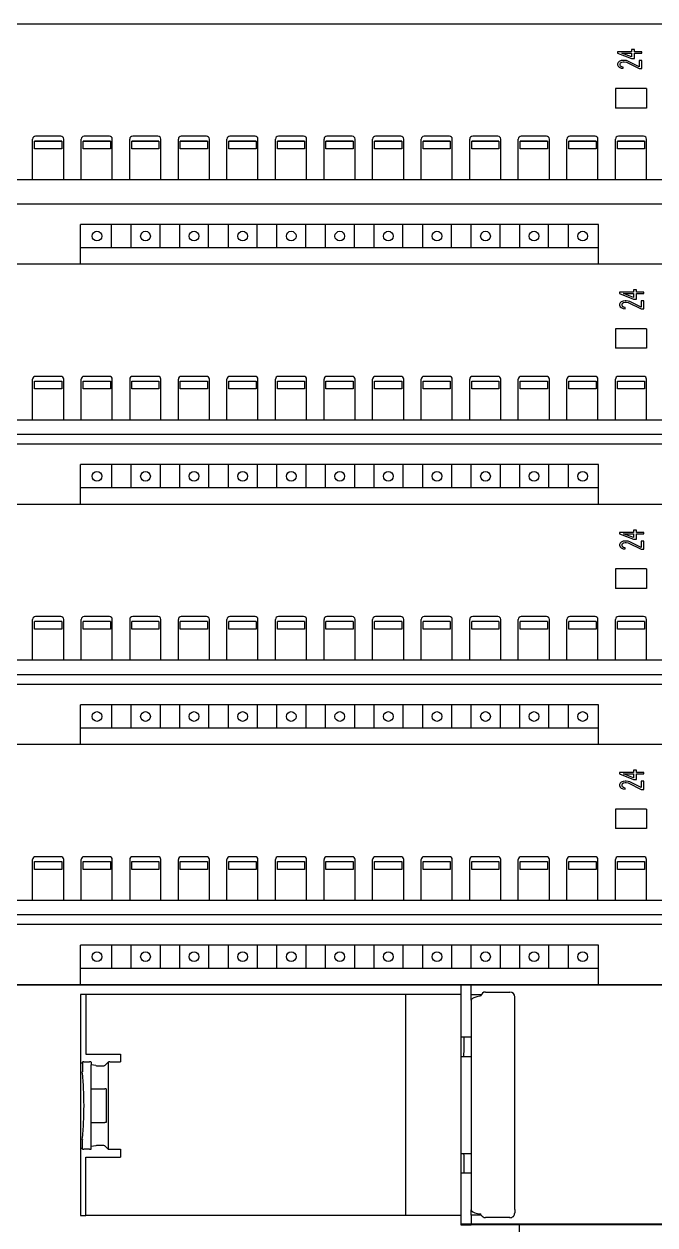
# Model space of a CAD drawing. Extents: x 10 to 610, y -247 to 1644.
# Drawn here: x 196.6 to 261.6, y 814.2 to 938 of the extents above; entities that cross this region are included whole.
import ezdxf

# ---------------------------------------------------------------- set-up
doc = ezdxf.new("R2010")
doc.units = 0
doc.header["$LTSCALE"] = 5
doc.header["$MEASUREMENT"] = 0
doc.layers.get('0').update_dxf_attribs({"linetype": 'CONTINUOUS'})

# ---------------------------------------------------------------- blocks, each defined once
blk = doc.blocks.new('L50')
at = {"color": 7, "linetype": 'Continuous'}
for p, q in [((285.5, 239.4), (-1.5, 239.4)), ((141.51, 236.54), (140.07, 236.54)), ((140.07, 236.54), (140.07, 236.4)), ((140.07, 236.4), (141.51, 235.84)), ((141.51, 236.01), (140.5, 236.4)), ((140.5, 236.4), (141.51, 236.4)), ((141.83, 236.78), (141.51, 236.78)), ((141.51, 236.78), (141.51, 236.54)), ((141.51, 236.4), (141.51, 236.01)), ((141.83, 236.54), (141.83, 236.78)), ((142.57, 236.54), (141.83, 236.54)), ((141.83, 236.4), (142.57, 236.4)), ((141.83, 235.84), (141.83, 236.4)), ((142.57, 236.4), (142.57, 236.54)), ((140.13, 235.45), (140.07, 235.31)), ((140.07, 235.31), (140.07, 235.21)), ((140.07, 235.21), (140.13, 235.05)), ((140.23, 235.54), (140.13, 235.45)), ((140.45, 235.63), (140.23, 235.54)), ((140.34, 235.28), (140.39, 235.4)), ((140.34, 235.19), (140.34, 235.28)), ((140.39, 235.07), (140.34, 235.19)), ((140.39, 235.4), (140.5, 235.47)), ((140.66, 235.66), (140.45, 235.63)), ((140.5, 235.47), (140.66, 235.52)), ((140.77, 235.66), (140.66, 235.66)), ((140.66, 235.52), (140.77, 235.52)), ((140.98, 235.63), (140.77, 235.66)), ((140.77, 235.52), (140.98, 235.47)), ((141.14, 235.59), (140.98, 235.63)), ((140.98, 235.47), (142.31, 234.81)), ((142.31, 235), (141.14, 235.59)), ((141.51, 235.84), (141.83, 235.84)), ((142.57, 235.66), (142.31, 235.66)), ((142.31, 235.66), (142.31, 235)), ((142.57, 234.81), (142.57, 235.66)), ((140.13, 235.05), (140.23, 234.95)), ((140.23, 234.95), (140.44, 234.86)), ((140.5, 235), (140.39, 235.07)), ((140.45, 234.86), (140.66, 234.84)), ((140.66, 234.95), (140.5, 235)), ((140.66, 234.84), (140.66, 234.95)), ((142.31, 234.81), (142.57, 234.81)), ((143.06, 232.75), (139.86, 232.75)), ((139.86, 232.75), (139.86, 230.75)), ((143.06, 232.75), (143.06, 230.75)), ((143.06, 230.75), (139.86, 230.75)), ((82.76, 227.85), (80.16, 227.85)), ((87.76, 227.85), (85.16, 227.85)), ((92.76, 227.85), (90.16, 227.85)), ((97.76, 227.85), (95.16, 227.85)), ((102.76, 227.85), (100.16, 227.85)), ((107.76, 227.85), (105.16, 227.85)), ((112.76, 227.85), (110.16, 227.85)), ((117.76, 227.85), (115.16, 227.85)), ((122.76, 227.85), (120.16, 227.85)), ((127.76, 227.85), (125.16, 227.85)), ((132.76, 227.85), (130.16, 227.85)), ((137.76, 227.85), (135.16, 227.85)), ((142.76, 227.85), (140.16, 227.85)), ((79.86, 223.35), (79.86, 227.55)), ((80.06, 227.37), (82.86, 227.37)), ((80.06, 227.35), (82.86, 227.35)), ((80.06, 226.55), (80.06, 227.35)), ((82.86, 226.55), (80.06, 226.55)), ((82.86, 226.53), (80.06, 226.53)), ((82.86, 227.35), (82.86, 226.55)), ((83.06, 223.35), (83.06, 227.55)), ((84.86, 223.35), (84.86, 227.55)), ((85.06, 227.37), (87.86, 227.37)), ((85.06, 227.35), (87.86, 227.35)), ((85.06, 226.55), (85.06, 227.35)), ((87.86, 226.55), (85.06, 226.55)), ((87.86, 226.53), (85.06, 226.53)), ((87.86, 227.35), (87.86, 226.55)), ((88.06, 223.35), (88.06, 227.55)), ((89.86, 223.35), (89.86, 227.55)), ((90.06, 227.37), (92.86, 227.37)), ((90.06, 227.35), (92.86, 227.35)), ((90.06, 226.55), (90.06, 227.35)), ((92.86, 226.55), (90.06, 226.55)), ((92.86, 226.53), (90.06, 226.53)), ((92.86, 227.35), (92.86, 226.55)), ((93.06, 223.35), (93.06, 227.55)), ((94.86, 223.35), (94.86, 227.55)), ((95.06, 227.37), (97.86, 227.37)), ((95.06, 227.35), (97.86, 227.35)), ((95.06, 226.55), (95.06, 227.35)), ((97.86, 226.55), (95.06, 226.55)), ((97.86, 226.53), (95.06, 226.53)), ((97.86, 227.35), (97.86, 226.55)), ((98.06, 223.35), (98.06, 227.55)), ((99.86, 223.35), (99.86, 227.55)), ((100.06, 227.37), (102.86, 227.37)), ((100.06, 227.35), (102.86, 227.35)), ((100.06, 226.55), (100.06, 227.35)), ((102.86, 226.55), (100.06, 226.55)), ((102.86, 226.53), (100.06, 226.53)), ((102.86, 227.35), (102.86, 226.55)), ((103.06, 223.35), (103.06, 227.55)), ((104.86, 223.35), (104.86, 227.55)), ((105.06, 227.37), (107.86, 227.37)), ((105.06, 227.35), (107.86, 227.35)), ((105.06, 226.55), (105.06, 227.35)), ((107.86, 226.55), (105.06, 226.55)), ((107.86, 226.53), (105.06, 226.53)), ((107.86, 227.35), (107.86, 226.55)), ((108.06, 223.35), (108.06, 227.55)), ((109.86, 223.35), (109.86, 227.55)), ((110.06, 227.37), (112.86, 227.37)), ((110.06, 227.35), (112.86, 227.35)), ((110.06, 226.55), (110.06, 227.35)), ((112.86, 226.55), (110.06, 226.55)), ((112.86, 226.53), (110.06, 226.53)), ((112.86, 227.35), (112.86, 226.55)), ((113.06, 223.35), (113.06, 227.55)), ((114.86, 223.35), (114.86, 227.55)), ((115.06, 227.37), (117.86, 227.37)), ((115.06, 227.35), (117.86, 227.35)), ((115.06, 226.55), (115.06, 227.35)), ((117.86, 226.55), (115.06, 226.55)), ((117.86, 226.53), (115.06, 226.53)), ((117.86, 227.35), (117.86, 226.55)), ((118.06, 223.35), (118.06, 227.55)), ((119.86, 223.35), (119.86, 227.55)), ((120.06, 227.37), (122.86, 227.37)), ((120.06, 227.35), (122.86, 227.35)), ((120.06, 226.55), (120.06, 227.35)), ((122.86, 226.55), (120.06, 226.55)), ((122.86, 226.53), (120.06, 226.53)), ((122.86, 227.35), (122.86, 226.55)), ((123.06, 223.35), (123.06, 227.55)), ((124.86, 223.35), (124.86, 227.55)), ((125.06, 227.37), (127.86, 227.37)), ((125.06, 227.35), (127.86, 227.35)), ((125.06, 226.55), (125.06, 227.35)), ((127.86, 226.55), (125.06, 226.55)), ((127.86, 226.53), (125.06, 226.53)), ((127.86, 227.35), (127.86, 226.55)), ((128.06, 223.35), (128.06, 227.55)), ((129.86, 223.35), (129.86, 227.55)), ((130.06, 227.37), (132.86, 227.37)), ((130.06, 227.35), (132.86, 227.35)), ((130.06, 226.55), (130.06, 227.35)), ((132.86, 226.55), (130.06, 226.55)), ((132.86, 226.53), (130.06, 226.53)), ((132.86, 227.35), (132.86, 226.55)), ((133.06, 223.35), (133.06, 227.55)), ((134.86, 223.35), (134.86, 227.55)), ((135.06, 227.37), (137.86, 227.37)), ((135.06, 227.35), (137.86, 227.35)), ((135.06, 226.55), (135.06, 227.35)), ((137.86, 226.55), (135.06, 226.55)), ((137.86, 226.53), (135.06, 226.53)), ((137.86, 227.35), (137.86, 226.55)), ((138.06, 223.35), (138.06, 227.55)), ((139.86, 223.35), (139.86, 227.55)), ((140.06, 227.37), (142.86, 227.37)), ((140.06, 227.35), (142.86, 227.35)), ((140.06, 226.55), (140.06, 227.35)), ((142.86, 226.55), (140.06, 226.55)), ((142.86, 226.53), (140.06, 226.53)), ((142.86, 227.35), (142.86, 226.55)), ((143.06, 223.35), (143.06, 227.55)), ((271.96, 223.35), (22.6, 223.35)), ((268.96, 220.85), (11.93, 220.85)), ((138.1, 218.75), (84.8, 218.75)), ((84.8, 214.65), (84.8, 218.75)), ((87.98, 216.35), (87.98, 218.75)), ((89.98, 218.75), (89.98, 216.35)), ((92.98, 216.35), (92.98, 218.75)), ((94.98, 218.75), (94.98, 216.35)), ((97.98, 216.35), (97.98, 218.75)), ((99.98, 218.75), (99.98, 216.35)), ((102.98, 216.35), (102.98, 218.75)), ((104.98, 218.75), (104.98, 216.35)), ((107.98, 216.35), (107.98, 218.75)), ((109.98, 218.75), (109.98, 216.35)), ((112.98, 216.35), (112.98, 218.75)), ((114.98, 218.75), (114.98, 216.35)), ((117.98, 216.35), (117.98, 218.75)), ((119.98, 218.75), (119.98, 216.35)), ((122.98, 216.35), (122.98, 218.75)), ((124.98, 218.75), (124.98, 216.35)), ((127.98, 216.35), (127.98, 218.75)), ((129.98, 218.75), (129.98, 216.35)), ((132.98, 216.35), (132.98, 218.75)), ((134.98, 218.75), (134.98, 216.35)), ((138.1, 214.65), (138.1, 218.75)), ((138.1, 216.35), (84.8, 216.35)), ((285.5, 214.65), (-1.5, 214.65)), ((285.5, 214.65), (-1.5, 214.65)), ((141.71, 211.77), (140.28, 211.77)), ((140.28, 211.77), (140.28, 211.63)), ((140.28, 211.63), (141.71, 211.07)), ((141.71, 211.23), (140.7, 211.63)), ((140.7, 211.63), (141.71, 211.63)), ((142.03, 212.01), (141.71, 212.01)), ((141.71, 212.01), (141.71, 211.77)), ((141.71, 211.63), (141.71, 211.23)), ((142.03, 211.77), (142.03, 212.01)), ((142.78, 211.77), (142.03, 211.77)), ((142.03, 211.63), (142.78, 211.63)), ((142.03, 211.07), (142.03, 211.63)), ((142.78, 211.63), (142.78, 211.77)), ((140.33, 210.67), (140.28, 210.53)), ((140.28, 210.53), (140.28, 210.44)), ((140.28, 210.44), (140.33, 210.28)), ((140.44, 210.77), (140.33, 210.67)), ((140.65, 210.86), (140.44, 210.77)), ((140.54, 210.51), (140.6, 210.63)), ((140.54, 210.42), (140.54, 210.51)), ((140.6, 210.3), (140.54, 210.42)), ((140.6, 210.63), (140.7, 210.7)), ((140.86, 210.88), (140.65, 210.86)), ((140.7, 210.7), (140.86, 210.74)), ((140.97, 210.88), (140.86, 210.88)), ((140.86, 210.74), (140.97, 210.74)), ((141.18, 210.86), (140.97, 210.88)), ((140.97, 210.74), (141.18, 210.7)), ((141.34, 210.81), (141.18, 210.86)), ((141.18, 210.7), (142.51, 210.04)), ((142.51, 210.23), (141.34, 210.81)), ((141.71, 211.07), (142.03, 211.07)), ((142.78, 210.88), (142.51, 210.88)), ((142.51, 210.88), (142.51, 210.23)), ((142.78, 210.04), (142.78, 210.88)), ((140.33, 210.28), (140.44, 210.18)), ((140.44, 210.18), (140.64, 210.09)), ((140.7, 210.23), (140.6, 210.3)), ((140.65, 210.09), (140.86, 210.07)), ((140.86, 210.18), (140.7, 210.23)), ((140.86, 210.07), (140.86, 210.18)), ((142.51, 210.04), (142.78, 210.04)), ((143.06, 208), (139.86, 208)), ((139.86, 208), (139.86, 206)), ((143.06, 208), (143.06, 206)), ((143.06, 206), (139.86, 206)), ((82.76, 203.1), (80.16, 203.1)), ((87.76, 203.1), (85.16, 203.1)), ((92.76, 203.1), (90.16, 203.1)), ((97.76, 203.1), (95.16, 203.1)), ((102.76, 203.1), (100.16, 203.1)), ((107.76, 203.1), (105.16, 203.1)), ((112.76, 203.1), (110.16, 203.1)), ((117.76, 203.1), (115.16, 203.1)), ((122.76, 203.1), (120.16, 203.1)), ((127.76, 203.1), (125.16, 203.1)), ((132.76, 203.1), (130.16, 203.1)), ((137.76, 203.1), (135.16, 203.1)), ((142.76, 203.1), (140.16, 203.1)), ((79.86, 198.6), (79.86, 202.8)), ((80.06, 202.62), (82.86, 202.62)), ((80.06, 201.8), (80.06, 202.6)), ((82.86, 201.8), (80.06, 201.8)), ((82.86, 202.6), (82.86, 201.8)), ((83.06, 198.6), (83.06, 202.8)), ((84.86, 198.6), (84.86, 202.8)), ((85.06, 202.62), (87.86, 202.62)), ((85.06, 201.8), (85.06, 202.6)), ((87.86, 201.8), (85.06, 201.8)), ((87.86, 202.6), (87.86, 201.8)), ((88.06, 198.6), (88.06, 202.8)), ((89.87, 202.8), (89.87, 198.6)), ((90.06, 202.62), (92.86, 202.62)), ((90.06, 201.8), (90.06, 202.6)), ((92.86, 201.8), (90.06, 201.8)), ((92.86, 202.6), (92.86, 201.8)), ((93.06, 198.6), (93.06, 202.8)), ((94.86, 198.6), (94.86, 202.8)), ((95.06, 202.62), (97.86, 202.62)), ((95.06, 201.8), (95.06, 202.6)), ((97.86, 201.8), (95.06, 201.8)), ((97.86, 202.6), (97.86, 201.8)), ((98.06, 198.6), (98.06, 202.8)), ((99.86, 198.6), (99.86, 202.8)), ((100.06, 202.62), (102.86, 202.62)), ((100.06, 201.8), (100.06, 202.6)), ((102.86, 201.8), (100.06, 201.8)), ((102.86, 202.6), (102.86, 201.8)), ((103.06, 198.6), (103.06, 202.8)), ((104.86, 198.6), (104.86, 202.8)), ((105.06, 202.62), (107.86, 202.62)), ((105.06, 201.8), (105.06, 202.6)), ((107.86, 201.8), (105.06, 201.8)), ((107.86, 202.6), (107.86, 201.8)), ((108.06, 198.6), (108.06, 202.8)), ((109.86, 198.6), (109.86, 202.8)), ((110.06, 202.62), (112.86, 202.62)), ((110.06, 201.8), (110.06, 202.6)), ((112.86, 201.8), (110.06, 201.8)), ((112.86, 202.6), (112.86, 201.8)), ((113.06, 198.6), (113.06, 202.8)), ((114.86, 198.6), (114.86, 202.8)), ((115.06, 202.62), (117.86, 202.62)), ((115.06, 201.8), (115.06, 202.6)), ((117.86, 201.8), (115.06, 201.8)), ((117.86, 202.6), (117.86, 201.8)), ((118.06, 198.6), (118.06, 202.8)), ((119.86, 198.6), (119.86, 202.8)), ((120.06, 202.62), (122.86, 202.62)), ((120.06, 201.8), (120.06, 202.6)), ((122.86, 201.8), (120.06, 201.8)), ((122.86, 202.6), (122.86, 201.8)), ((123.06, 198.6), (123.06, 202.8)), ((124.86, 198.6), (124.86, 202.8)), ((125.06, 202.62), (127.86, 202.62)), ((125.06, 201.8), (125.06, 202.6)), ((127.86, 201.8), (125.06, 201.8)), ((127.86, 202.6), (127.86, 201.8)), ((128.06, 198.6), (128.06, 202.8)), ((129.86, 198.6), (129.86, 202.8)), ((130.06, 202.62), (132.86, 202.62)), ((130.06, 201.8), (130.06, 202.6)), ((132.86, 201.8), (130.06, 201.8)), ((132.86, 202.6), (132.86, 201.8)), ((133.06, 198.6), (133.06, 202.8)), ((134.86, 198.6), (134.86, 202.8)), ((135.06, 202.62), (137.86, 202.62)), ((135.06, 201.8), (135.06, 202.6)), ((137.86, 201.8), (135.06, 201.8)), ((137.86, 202.6), (137.86, 201.8)), ((138.06, 198.6), (138.06, 202.8)), ((139.86, 198.6), (139.86, 202.8)), ((140.06, 202.62), (142.86, 202.62)), ((140.06, 201.8), (140.06, 202.6)), ((142.86, 201.8), (140.06, 201.8)), ((142.86, 202.6), (142.86, 201.8)), ((143.06, 198.6), (143.06, 202.8)), ((271.96, 198.6), (22.6, 198.6)), ((268.96, 197.1), (22.6, 197.1)), ((268.96, 196.1), (11.93, 196.1)), ((138.1, 194), (84.8, 194)), ((84.8, 189.9), (84.8, 194)), ((87.98, 194), (87.98, 191.6)), ((89.98, 194), (89.98, 191.6)), ((92.98, 194), (92.98, 191.6)), ((94.98, 194), (94.98, 191.6)), ((97.98, 194), (97.98, 191.6)), ((99.98, 194), (99.98, 191.6)), ((102.98, 194), (102.98, 191.6)), ((104.98, 194), (104.98, 191.6)), ((107.98, 194), (107.98, 191.6)), ((109.98, 194), (109.98, 191.6)), ((112.98, 194), (112.98, 191.6)), ((114.98, 194), (114.98, 191.6)), ((117.98, 194), (117.98, 191.6)), ((119.98, 194), (119.98, 191.6)), ((122.98, 194), (122.98, 191.6)), ((124.98, 194), (124.98, 191.6)), ((127.98, 194), (127.98, 191.6)), ((129.98, 194), (129.98, 191.6)), ((132.98, 194), (132.98, 191.6)), ((134.98, 194), (134.98, 191.6)), ((138.1, 189.9), (138.1, 194)), ((138.1, 191.6), (84.8, 191.6)), ((285.5, 189.9), (-1.5, 189.9)), ((285.5, 189.9), (-1.5, 189.9)), ((141.71, 187.02), (140.28, 187.02)), ((140.28, 187.02), (140.28, 186.88)), ((140.28, 186.88), (141.71, 186.32)), ((141.71, 186.48), (140.7, 186.88)), ((140.7, 186.88), (141.71, 186.88)), ((142.03, 187.26), (141.71, 187.26)), ((141.71, 187.26), (141.71, 187.02)), ((141.71, 186.88), (141.71, 186.48)), ((142.03, 187.02), (142.03, 187.26)), ((142.78, 187.02), (142.03, 187.02)), ((142.03, 186.88), (142.78, 186.88)), ((142.03, 186.32), (142.03, 186.88)), ((142.78, 186.88), (142.78, 187.02)), ((140.33, 185.92), (140.28, 185.78)), ((140.28, 185.78), (140.28, 185.69)), ((140.28, 185.69), (140.33, 185.53)), ((140.44, 186.02), (140.33, 185.92)), ((140.65, 186.11), (140.44, 186.02)), ((140.54, 185.76), (140.6, 185.88)), ((140.54, 185.67), (140.54, 185.76)), ((140.6, 185.55), (140.54, 185.67)), ((140.6, 185.88), (140.7, 185.95)), ((140.86, 186.13), (140.65, 186.11)), ((140.7, 185.95), (140.86, 185.99)), ((140.97, 186.13), (140.86, 186.13)), ((140.86, 185.99), (140.97, 185.99)), ((141.18, 186.11), (140.97, 186.13)), ((140.97, 185.99), (141.18, 185.95)), ((141.34, 186.06), (141.18, 186.11)), ((141.18, 185.95), (142.51, 185.29)), ((142.51, 185.48), (141.34, 186.06)), ((141.71, 186.32), (142.03, 186.32)), ((142.78, 186.13), (142.51, 186.13)), ((142.51, 186.13), (142.51, 185.48)), ((142.78, 185.29), (142.78, 186.13)), ((140.33, 185.53), (140.44, 185.43)), ((140.44, 185.43), (140.64, 185.34)), ((140.7, 185.48), (140.6, 185.55)), ((140.65, 185.34), (140.86, 185.32)), ((140.86, 185.43), (140.7, 185.48)), ((140.86, 185.32), (140.86, 185.43)), ((142.51, 185.29), (142.78, 185.29)), ((143.06, 183.25), (139.86, 183.25)), ((139.86, 183.25), (139.86, 181.25)), ((143.06, 183.25), (143.06, 181.25)), ((143.06, 181.25), (139.86, 181.25)), ((82.76, 178.35), (80.16, 178.35)), ((87.76, 178.35), (85.16, 178.35)), ((92.76, 178.35), (90.16, 178.35)), ((97.76, 178.35), (95.16, 178.35)), ((102.76, 178.35), (100.16, 178.35)), ((107.76, 178.35), (105.16, 178.35)), ((112.76, 178.35), (110.16, 178.35)), ((117.76, 178.35), (115.16, 178.35)), ((122.76, 178.35), (120.16, 178.35)), ((127.76, 178.35), (125.16, 178.35)), ((132.76, 178.35), (130.16, 178.35)), ((137.76, 178.35), (135.16, 178.35)), ((142.76, 178.35), (140.16, 178.35)), ((79.86, 173.85), (79.86, 178.05)), ((80.06, 177.87), (82.86, 177.87)), ((80.06, 177.05), (80.06, 177.85)), ((82.86, 177.05), (80.06, 177.05)), ((82.86, 177.85), (82.86, 177.05)), ((83.06, 173.85), (83.06, 178.05)), ((84.86, 173.85), (84.86, 178.05)), ((85.06, 177.87), (87.86, 177.87)), ((85.06, 177.05), (85.06, 177.85)), ((87.86, 177.05), (85.06, 177.05)), ((87.86, 177.85), (87.86, 177.05)), ((88.06, 173.85), (88.06, 178.05)), ((89.87, 178.05), (89.87, 173.85)), ((90.06, 177.87), (92.86, 177.87)), ((90.06, 177.05), (90.06, 177.85)), ((92.86, 177.05), (90.06, 177.05)), ((92.86, 177.85), (92.86, 177.05)), ((93.06, 173.85), (93.06, 178.05)), ((94.86, 173.85), (94.86, 178.05)), ((95.06, 177.87), (97.86, 177.87)), ((95.06, 177.05), (95.06, 177.85)), ((97.86, 177.05), (95.06, 177.05)), ((97.86, 177.85), (97.86, 177.05)), ((98.06, 173.85), (98.06, 178.05)), ((99.86, 173.85), (99.86, 178.05)), ((100.06, 177.87), (102.86, 177.87)), ((100.06, 177.05), (100.06, 177.85)), ((102.86, 177.05), (100.06, 177.05)), ((102.86, 177.85), (102.86, 177.05)), ((103.06, 173.85), (103.06, 178.05)), ((104.86, 173.85), (104.86, 178.05)), ((105.06, 177.87), (107.86, 177.87)), ((105.06, 177.05), (105.06, 177.85)), ((107.86, 177.05), (105.06, 177.05)), ((107.86, 177.85), (107.86, 177.05)), ((108.06, 173.85), (108.06, 178.05)), ((109.86, 173.85), (109.86, 178.05)), ((110.06, 177.87), (112.86, 177.87)), ((110.06, 177.05), (110.06, 177.85)), ((112.86, 177.05), (110.06, 177.05)), ((112.86, 177.85), (112.86, 177.05)), ((113.06, 173.85), (113.06, 178.05)), ((114.86, 173.85), (114.86, 178.05)), ((115.06, 177.87), (117.86, 177.87)), ((115.06, 177.05), (115.06, 177.85)), ((117.86, 177.05), (115.06, 177.05)), ((117.86, 177.85), (117.86, 177.05)), ((118.06, 173.85), (118.06, 178.05)), ((119.86, 173.85), (119.86, 178.05)), ((120.06, 177.87), (122.86, 177.87)), ((120.06, 177.05), (120.06, 177.85)), ((122.86, 177.05), (120.06, 177.05)), ((122.86, 177.85), (122.86, 177.05)), ((123.06, 173.85), (123.06, 178.05)), ((124.86, 173.85), (124.86, 178.05)), ((125.06, 177.87), (127.86, 177.87)), ((125.06, 177.05), (125.06, 177.85)), ((127.86, 177.05), (125.06, 177.05)), ((127.86, 177.85), (127.86, 177.05)), ((128.06, 173.85), (128.06, 178.05)), ((129.86, 173.85), (129.86, 178.05)), ((130.06, 177.87), (132.86, 177.87)), ((130.06, 177.05), (130.06, 177.85)), ((132.86, 177.05), (130.06, 177.05)), ((132.86, 177.85), (132.86, 177.05)), ((133.06, 173.85), (133.06, 178.05)), ((134.86, 173.85), (134.86, 178.05)), ((135.06, 177.87), (137.86, 177.87)), ((135.06, 177.05), (135.06, 177.85)), ((137.86, 177.05), (135.06, 177.05)), ((137.86, 177.85), (137.86, 177.05)), ((138.06, 173.85), (138.06, 178.05)), ((139.86, 173.85), (139.86, 178.05)), ((140.06, 177.87), (142.86, 177.87)), ((140.06, 177.05), (140.06, 177.85)), ((142.86, 177.05), (140.06, 177.05)), ((142.86, 177.85), (142.86, 177.05)), ((143.06, 173.85), (143.06, 178.05)), ((271.96, 173.85), (22.6, 173.85)), ((268.96, 172.35), (22.6, 172.35)), ((268.96, 171.35), (11.93, 171.35)), ((138.1, 169.25), (84.8, 169.25)), ((84.8, 165.15), (84.8, 169.25)), ((87.98, 169.25), (87.98, 166.85)), ((89.98, 169.25), (89.98, 166.85)), ((92.98, 169.25), (92.98, 166.85)), ((94.98, 169.25), (94.98, 166.85)), ((97.98, 169.25), (97.98, 166.85)), ((99.98, 169.25), (99.98, 166.85)), ((102.98, 169.25), (102.98, 166.85)), ((104.98, 169.25), (104.98, 166.85)), ((107.98, 169.25), (107.98, 166.85)), ((109.98, 169.25), (109.98, 166.85)), ((112.98, 169.25), (112.98, 166.85)), ((114.98, 169.25), (114.98, 166.85)), ((117.98, 169.25), (117.98, 166.85)), ((119.98, 169.25), (119.98, 166.85)), ((122.98, 169.25), (122.98, 166.85)), ((124.98, 169.25), (124.98, 166.85)), ((127.98, 169.25), (127.98, 166.85)), ((129.98, 169.25), (129.98, 166.85)), ((132.98, 169.25), (132.98, 166.85)), ((134.98, 169.25), (134.98, 166.85)), ((138.1, 165.15), (138.1, 169.25)), ((138.1, 166.85), (84.8, 166.85)), ((285.5, 165.15), (-1.5, 165.15)), ((285.5, 165.15), (-1.5, 165.15)), ((141.71, 162.27), (140.28, 162.27)), ((140.28, 162.27), (140.28, 162.13)), ((140.28, 162.13), (141.71, 161.57)), ((141.71, 161.73), (140.7, 162.13)), ((140.7, 162.13), (141.71, 162.13)), ((142.03, 162.51), (141.71, 162.51)), ((141.71, 162.51), (141.71, 162.27)), ((141.71, 162.13), (141.71, 161.73)), ((142.03, 162.27), (142.03, 162.51)), ((142.78, 162.27), (142.03, 162.27)), ((142.03, 162.13), (142.78, 162.13)), ((142.03, 161.57), (142.03, 162.13)), ((142.78, 162.13), (142.78, 162.27)), ((140.33, 161.17), (140.28, 161.03)), ((140.28, 161.03), (140.28, 160.94)), ((140.28, 160.94), (140.33, 160.78)), ((140.44, 161.27), (140.33, 161.17)), ((140.65, 161.36), (140.44, 161.27)), ((140.54, 161.01), (140.6, 161.13)), ((140.54, 160.92), (140.54, 161.01)), ((140.6, 160.8), (140.54, 160.92)), ((140.6, 161.13), (140.7, 161.2)), ((140.86, 161.38), (140.65, 161.36)), ((140.7, 161.2), (140.86, 161.24)), ((140.97, 161.38), (140.86, 161.38)), ((140.86, 161.24), (140.97, 161.24)), ((141.18, 161.36), (140.97, 161.38)), ((140.97, 161.24), (141.18, 161.2)), ((141.34, 161.31), (141.18, 161.36)), ((141.18, 161.2), (142.51, 160.54)), ((142.51, 160.73), (141.34, 161.31)), ((141.71, 161.57), (142.03, 161.57)), ((142.78, 161.38), (142.51, 161.38)), ((142.51, 161.38), (142.51, 160.73)), ((142.78, 160.54), (142.78, 161.38)), ((140.33, 160.78), (140.44, 160.68)), ((140.44, 160.68), (140.64, 160.59)), ((140.7, 160.73), (140.6, 160.8)), ((140.65, 160.59), (140.86, 160.57)), ((140.86, 160.68), (140.7, 160.73)), ((140.86, 160.57), (140.86, 160.68)), ((142.51, 160.54), (142.78, 160.54)), ((143.06, 158.5), (139.86, 158.5)), ((139.86, 158.5), (139.86, 156.5)), ((143.06, 158.5), (143.06, 156.5)), ((143.06, 156.5), (139.86, 156.5)), ((82.76, 153.6), (80.16, 153.6)), ((87.76, 153.6), (85.16, 153.6)), ((92.76, 153.6), (90.16, 153.6)), ((97.76, 153.6), (95.16, 153.6)), ((102.76, 153.6), (100.16, 153.6)), ((107.76, 153.6), (105.16, 153.6)), ((112.76, 153.6), (110.16, 153.6)), ((117.76, 153.6), (115.16, 153.6)), ((122.76, 153.6), (120.16, 153.6)), ((127.76, 153.6), (125.16, 153.6)), ((132.76, 153.6), (130.16, 153.6)), ((137.76, 153.6), (135.16, 153.6)), ((142.76, 153.6), (140.16, 153.6)), ((79.86, 149.1), (79.86, 153.3)), ((80.06, 153.12), (82.86, 153.12)), ((80.06, 152.3), (80.06, 153.1)), ((82.86, 152.3), (80.06, 152.3)), ((82.86, 153.1), (82.86, 152.3)), ((83.06, 149.1), (83.06, 153.3)), ((84.86, 149.1), (84.86, 153.3)), ((85.06, 153.12), (87.86, 153.12)), ((85.06, 152.3), (85.06, 153.1)), ((87.86, 152.3), (85.06, 152.3)), ((87.86, 153.1), (87.86, 152.3)), ((88.06, 149.1), (88.06, 153.3)), ((89.87, 153.3), (89.87, 149.1)), ((90.06, 153.12), (92.86, 153.12)), ((90.06, 152.3), (90.06, 153.1)), ((92.86, 152.3), (90.06, 152.3)), ((92.86, 153.1), (92.86, 152.3)), ((93.06, 149.1), (93.06, 153.3)), ((94.86, 149.1), (94.86, 153.3)), ((95.06, 153.12), (97.86, 153.12)), ((95.06, 152.3), (95.06, 153.1)), ((97.86, 152.3), (95.06, 152.3)), ((97.86, 153.1), (97.86, 152.3)), ((98.06, 149.1), (98.06, 153.3)), ((99.86, 149.1), (99.86, 153.3)), ((100.06, 153.12), (102.86, 153.12)), ((100.06, 152.3), (100.06, 153.1)), ((102.86, 152.3), (100.06, 152.3)), ((102.86, 153.1), (102.86, 152.3)), ((103.06, 149.1), (103.06, 153.3)), ((104.86, 149.1), (104.86, 153.3)), ((105.06, 153.12), (107.86, 153.12)), ((105.06, 152.3), (105.06, 153.1)), ((107.86, 152.3), (105.06, 152.3)), ((107.86, 153.1), (107.86, 152.3)), ((108.06, 149.1), (108.06, 153.3)), ((109.86, 149.1), (109.86, 153.3)), ((110.06, 153.12), (112.86, 153.12)), ((110.06, 152.3), (110.06, 153.1)), ((112.86, 152.3), (110.06, 152.3)), ((112.86, 153.1), (112.86, 152.3)), ((113.06, 149.1), (113.06, 153.3)), ((114.86, 149.1), (114.86, 153.3)), ((115.06, 153.12), (117.86, 153.12)), ((115.06, 152.3), (115.06, 153.1)), ((117.86, 152.3), (115.06, 152.3)), ((117.86, 153.1), (117.86, 152.3)), ((118.06, 149.1), (118.06, 153.3)), ((119.86, 149.1), (119.86, 153.3)), ((120.06, 153.12), (122.86, 153.12)), ((120.06, 152.3), (120.06, 153.1)), ((122.86, 152.3), (120.06, 152.3)), ((122.86, 153.1), (122.86, 152.3)), ((123.06, 149.1), (123.06, 153.3)), ((124.86, 149.1), (124.86, 153.3)), ((125.06, 153.12), (127.86, 153.12)), ((125.06, 152.3), (125.06, 153.1)), ((127.86, 152.3), (125.06, 152.3)), ((127.86, 153.1), (127.86, 152.3)), ((128.06, 149.1), (128.06, 153.3)), ((129.86, 149.1), (129.86, 153.3)), ((130.06, 153.12), (132.86, 153.12)), ((130.06, 152.3), (130.06, 153.1)), ((132.86, 152.3), (130.06, 152.3)), ((132.86, 153.1), (132.86, 152.3)), ((133.06, 149.1), (133.06, 153.3)), ((134.86, 149.1), (134.86, 153.3)), ((135.06, 153.12), (137.86, 153.12)), ((135.06, 152.3), (135.06, 153.1)), ((137.86, 152.3), (135.06, 152.3)), ((137.86, 153.1), (137.86, 152.3)), ((138.06, 149.1), (138.06, 153.3)), ((139.86, 149.1), (139.86, 153.3)), ((140.06, 153.12), (142.86, 153.12)), ((140.06, 152.3), (140.06, 153.1)), ((142.86, 152.3), (140.06, 152.3)), ((142.86, 153.1), (142.86, 152.3)), ((143.06, 149.1), (143.06, 153.3)), ((271.96, 149.1), (22.6, 149.1)), ((268.96, 147.6), (22.6, 147.6)), ((268.96, 146.6), (11.93, 146.6)), ((138.1, 144.5), (84.8, 144.5)), ((84.8, 140.4), (84.8, 144.5)), ((87.98, 144.5), (87.98, 142.1)), ((89.98, 144.5), (89.98, 142.1)), ((92.98, 144.5), (92.98, 142.1)), ((94.98, 144.5), (94.98, 142.1)), ((97.98, 144.5), (97.98, 142.1)), ((99.98, 144.5), (99.98, 142.1)), ((102.98, 144.5), (102.98, 142.1)), ((104.98, 144.5), (104.98, 142.1)), ((107.98, 144.5), (107.98, 142.1)), ((109.98, 144.5), (109.98, 142.1)), ((112.98, 144.5), (112.98, 142.1)), ((114.98, 144.5), (114.98, 142.1)), ((117.98, 144.5), (117.98, 142.1)), ((119.98, 144.5), (119.98, 142.1)), ((122.98, 144.5), (122.98, 142.1)), ((124.98, 144.5), (124.98, 142.1)), ((127.98, 144.5), (127.98, 142.1)), ((129.98, 144.5), (129.98, 142.1)), ((132.98, 144.5), (132.98, 142.1)), ((134.98, 144.5), (134.98, 142.1)), ((138.1, 140.4), (138.1, 144.5)), ((138.1, 142.1), (84.8, 142.1)), ((286.42, 140.4), (-0.58, 140.4))]:
    blk.add_line(p, q, dxfattribs=at)
for p, q in [((-2.08, 140.4), (123.97, 140.4)), ((123.99, 140.4), (123.97, 140.4)), ((123.99, 135.03), (123.99, 140.41)), ((123.99, 140.41), (125, 140.41)), ((125, 139.41), (125, 140.41)), ((125, 140.41), (284.64, 140.41)), ((84.78, 139.4), (84.78, 116.64)), ((118.29, 139.4), (84.78, 139.4)), ((85.34, 139.4), (85.34, 133.26)), ((118.29, 116.65), (118.29, 139.4)), ((123.99, 139.4), (118.29, 139.4)), ((124.99, 138.81), (124.99, 117.25)), ((125, 138.81), (125, 139.41)), ((125, 139.41), (126.05, 139.41)), ((126.48, 139.66), (129, 139.66)), ((129.49, 138.81), (129.49, 139.16)), ((129.49, 117.25), (129.49, 138.81)), ((123.99, 135.03), (124.99, 135.03)), ((123.99, 123.03), (123.99, 135.03)), ((84.99, 132.44), (84.98, 132.36)), ((85.14, 132.45), (85.73, 132.45)), ((85.34, 133.26), (88.89, 133.26)), ((85.88, 132.44), (85.9, 132.17)), ((87.65, 132.44), (87.31, 132.1)), ((87.65, 132.44), (87.65, 123.46)), ((87.8, 132.45), (88.89, 132.45)), ((88.89, 133.26), (88.89, 132.45)), ((123.99, 133.03), (124.99, 133.03)), ((84.78, 132.35), (84.98, 132.35)), ((84.98, 132.36), (84.98, 131.46)), ((85.9, 129.7), (85.9, 132.17)), ((86.35, 132.08), (85.9, 132.17)), ((85.89, 129.7), (85.9, 129.7)), ((85.89, 126.2), (85.89, 129.7)), ((85.9, 129.7), (86.35, 129.7)), ((86.35, 129.7), (87.31, 129.7)), ((87.44, 129.7), (87.31, 129.7)), ((87.44, 129.7), (87.44, 126.2)), ((85.9, 126.2), (85.89, 126.2)), ((85.9, 123.73), (85.9, 126.2)), ((85.9, 126.2), (86.35, 126.2)), ((86.35, 126.2), (87.31, 126.2)), ((87.44, 126.2), (87.31, 126.2)), ((84.98, 123.54), (84.98, 124.44)), ((86.35, 123.82), (85.9, 123.73)), ((87.65, 123.46), (87.31, 123.81)), ((84.78, 123.56), (84.98, 123.56)), ((84.99, 123.47), (84.98, 123.54)), ((85.73, 123.45), (85.14, 123.45)), ((85.34, 116.64), (85.34, 122.64)), ((85.34, 122.64), (88.89, 122.64)), ((85.88, 123.47), (85.9, 123.73)), ((87.8, 123.45), (88.89, 123.45)), ((88.89, 123.45), (88.89, 122.64)), ((123.99, 123.03), (124.99, 123.03)), ((123.99, 121.03), (123.99, 123.03)), ((123.99, 115.66), (123.99, 121.03)), ((123.99, 121.03), (124.99, 121.03)), ((84.78, 116.64), (85.34, 116.64)), ((85.34, 116.64), (85.34, 116.64)), ((118.27, 116.64), (85.34, 116.64)), ((118.29, 116.65), (123.99, 116.65)), ((125, 116.66), (125, 117.22)), ((125, 116.66), (125, 115.66)), ((126.05, 116.66), (125, 116.66)), ((126.05, 116.66), (125.99, 116.8)), ((129, 116.41), (126.48, 116.41)), ((129.49, 117.25), (129.49, 116.9)), ((123.97, 115.65), (123.99, 115.66)), ((123.99, 115.66), (125, 115.66)), ((284.64, 115.66), (125, 115.66))]:
    blk.add_line(p, q)
at = {"linetype": 'Continuous'}
for p, q in [((287, 115.75), (123.99, 115.75)), ((129.93, 115.75), (129.93, 108.43))]:
    blk.add_line(p, q, dxfattribs=at)
at = {"flags": 128}
for points in [[(126, 139.26), (125.9, 139.23), (125.58, 139.17), (125.28, 139.07), (125.15, 139), (125.06, 138.93), (125, 138.85), (125, 138.81)], [(124.99, 117.25), (125.03, 117.12), (125.17, 117), (125.38, 116.9), (125.67, 116.84), (125.99, 116.8)]]:
    blk.add_lwpolyline(points, dxfattribs=at)
at = {"color": 7, "linetype": 'Continuous'}
for centre in [(86.48, 217.55), (91.48, 217.55), (96.48, 217.55), (101.48, 217.55), (106.48, 217.55), (111.48, 217.55), (116.48, 217.55), (121.48, 217.55), (126.48, 217.55), (131.48, 217.55), (136.48, 217.55), (86.48, 192.8), (91.48, 192.8), (96.48, 192.8), (101.48, 192.8), (106.48, 192.8), (111.48, 192.8), (116.48, 192.8), (121.48, 192.8), (126.48, 192.8), (131.48, 192.8), (136.48, 192.8), (86.48, 168.05), (91.48, 168.05), (96.48, 168.05), (101.48, 168.05), (106.48, 168.05), (111.48, 168.05), (116.48, 168.05), (121.48, 168.05), (126.48, 168.05), (131.48, 168.05), (136.48, 168.05), (86.48, 143.3), (91.48, 143.3), (96.48, 143.3), (101.48, 143.3), (106.48, 143.3), (111.48, 143.3), (116.48, 143.3), (121.48, 143.3), (126.48, 143.3), (131.48, 143.3), (136.48, 143.3)]:
    blk.add_circle(centre, 0.5, dxfattribs=at)
for centre, start, end in [((80.16, 227.55), 90, 180), ((82.76, 227.55), 0, 90), ((85.16, 227.55), 90, 180), ((87.76, 227.55), 0, 90), ((90.16, 227.55), 90, 180), ((92.76, 227.55), 0, 90), ((95.16, 227.55), 90, 180), ((97.76, 227.55), 0, 90), ((100.16, 227.55), 90, 180), ((102.76, 227.55), 0, 90), ((105.16, 227.55), 90, 180), ((107.76, 227.55), 0, 90), ((110.16, 227.55), 90, 180), ((112.76, 227.55), 0, 90), ((115.16, 227.55), 90, 180), ((117.76, 227.55), 0, 90), ((120.16, 227.55), 90, 180), ((122.76, 227.55), 0, 90), ((125.16, 227.55), 90, 180), ((127.76, 227.55), 0, 90), ((130.16, 227.55), 90, 180), ((132.76, 227.55), 0, 90), ((135.16, 227.55), 90, 180), ((137.76, 227.55), 0, 90), ((140.16, 227.55), 90, 180), ((142.76, 227.55), 0, 90), ((80.16, 202.8), 90, 180), ((82.76, 202.8), 0, 90), ((85.16, 202.8), 90, 180), ((87.76, 202.8), 0, 90), ((90.16, 202.8), 90, 180), ((92.76, 202.8), 0, 90), ((95.16, 202.8), 90, 180), ((97.76, 202.8), 0, 90), ((100.16, 202.8), 90, 180), ((102.76, 202.8), 0, 90), ((105.16, 202.8), 90, 180), ((107.76, 202.8), 0, 90), ((110.16, 202.8), 90, 180), ((112.76, 202.8), 0, 90), ((115.16, 202.8), 90, 180), ((117.76, 202.8), 0, 90), ((120.16, 202.8), 90, 180), ((122.76, 202.8), 0, 90), ((125.16, 202.8), 90, 180), ((127.76, 202.8), 0, 90), ((130.16, 202.8), 90, 180), ((132.76, 202.8), 0, 90), ((135.16, 202.8), 90, 180), ((137.76, 202.8), 0, 90), ((140.16, 202.8), 90, 180), ((142.76, 202.8), 0, 90), ((80.16, 178.05), 90, 180), ((82.76, 178.05), 0, 90), ((85.16, 178.05), 90, 180), ((87.76, 178.05), 0, 90), ((90.16, 178.05), 90, 180), ((92.76, 178.05), 0, 90), ((95.16, 178.05), 90, 180), ((97.76, 178.05), 0, 90), ((100.16, 178.05), 90, 180), ((102.76, 178.05), 0, 90), ((105.16, 178.05), 90, 180), ((107.76, 178.05), 0, 90), ((110.16, 178.05), 90, 180), ((112.76, 178.05), 0, 90), ((115.16, 178.05), 90, 180), ((117.76, 178.05), 0, 90), ((120.16, 178.05), 90, 180), ((122.76, 178.05), 0, 90), ((125.16, 178.05), 90, 180), ((127.76, 178.05), 0, 90), ((130.16, 178.05), 90, 180), ((132.76, 178.05), 0, 90), ((135.16, 178.05), 90, 180), ((137.76, 178.05), 0, 90), ((140.16, 178.05), 90, 180), ((142.76, 178.05), 0, 90), ((80.16, 153.3), 90, 180), ((82.76, 153.3), 0, 90), ((85.16, 153.3), 90, 180), ((87.76, 153.3), 0, 90), ((90.16, 153.3), 90, 180), ((92.76, 153.3), 0, 90), ((95.16, 153.3), 90, 180), ((97.76, 153.3), 0, 90), ((100.16, 153.3), 90, 180), ((102.76, 153.3), 0, 90), ((105.16, 153.3), 90, 180), ((107.76, 153.3), 0, 90), ((110.16, 153.3), 90, 180), ((112.76, 153.3), 0, 90), ((115.16, 153.3), 90, 180), ((117.76, 153.3), 0, 90), ((120.16, 153.3), 90, 180), ((122.76, 153.3), 0, 90), ((125.16, 153.3), 90, 180), ((127.76, 153.3), 0, 90), ((130.16, 153.3), 90, 180), ((132.76, 153.3), 0, 90), ((135.16, 153.3), 90, 180), ((137.76, 153.3), 0, 90), ((140.16, 153.3), 90, 180), ((142.76, 153.3), 0, 90)]:
    blk.add_arc(centre, 0.3, start, end, dxfattribs=at)
for centre, radius, start, end in [((126.48, 139.17), 0.489, 89.8423, 169.3452), ((129, 139.16), 0.491, 359.9144, 89.8675), ((96.63, 134.53), 27.66, 356.8958, 1.0395), ((85.13, 131.46), 0.152, 180.0248, 185.6748), ((50.15, 127.95), 35, 2.866, 5.7269), ((50.15, 127.95), 35, 357.134, 2.866), ((50.15, 127.95), 35, 354.2731, 357.134), ((85.13, 124.44), 0.152, 174.3252, 179.9753), ((97.04, 121.54), 27.26, 358.9295, 3.1351), ((126.47, 116.89), 0.479, 208.5886, 270.4227), ((129, 116.89), 0.489, 269.8432, 0.375)]:
    blk.add_arc(centre, radius, start, end)
for centre, major_axis, start_param, end_param in [((85.14, 132.44), (-0.15, 0), 4.712389, 6.274459), ((85.73, 132.44), (-0.15, 0), 3.150319, 4.712389), ((87.8, 132.44), (-0.15, 0), 4.712389, 6.195919), ((86.81, 132.1), (-0.5, 0), 0.420495, 3.054326), ((86.81, 123.8), (-0.5, 0), 3.228859, 5.86269), ((85.14, 123.47), (-0.15, 0), 0.008727, 1.570796), ((85.73, 123.47), (-0.15, 0), 1.570796, 3.132866), ((87.8, 123.47), (-0.15, 0), 0.087266, 1.570796)]:
    blk.add_ellipse(centre, major_axis=major_axis, ratio=0.087489, start_param=start_param, end_param=end_param)

msp = doc.modelspace()

# ---------------------------------------------------------------- block references
at = {"linetype": 'Continuous'}
msp.add_blockref('L50', (117.65, 698.58), dxfattribs=at)

doc.saveas('drawing.dxf')
